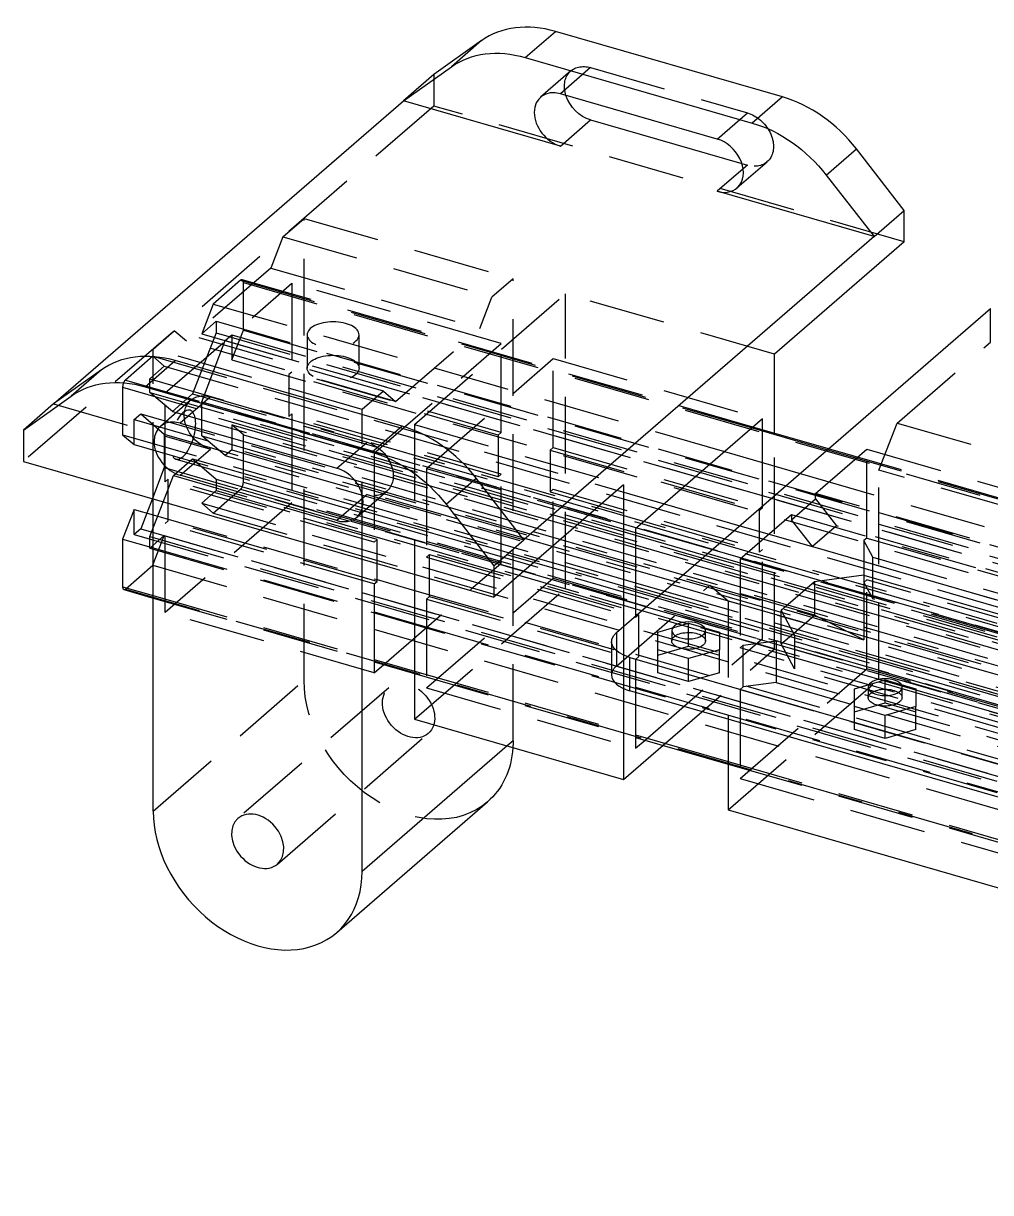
# Model space of a CAD drawing. Header units: millimetres. Extents: x -186 to 20, y -55 to 147.
# Drawn here: x -186.3 to -106.1, y -16 to 80.9 of the extents above; entities that cross this region are included whole.
import ezdxf

# ---------------------------------------------------------------- set-up
doc = ezdxf.new("R2010")
doc.units = ezdxf.units.MM
doc.linetypes.add('HIDDEN', pattern=[9.525, 6.35, -3.175])
doc.layers.get('0').update_dxf_attribs({"color": 253, "lineweight": 70, "true_color": 0x8faf8f})
doc.layers.add('Hidden', color=178, linetype='HIDDEN', lineweight=70, true_color=0x050548)

msp = doc.modelspace()

# ---------------------------------------------------------------- linework, layer by layer
at = {"color": 158, "lineweight": -3, "true_color": 0x052648}
for p, q in [((-148.313, 79.451), (-152.272, 76.635)), ((-148.313, 79.451), (-150.813, 77.286)), ((-144.689, 78.055), (-142.189, 80.22)), ((-123.383, 74.791), (-142.189, 80.22)), ((-144.689, 78.055), (-125.883, 72.626)), ((-154.772, 74.47), (-150.813, 77.286)), ((-152.272, 76.635), (-154.772, 74.47)), ((-128.791, 71.3), (-141.781, 75.05)), ((-123.383, 74.791), (-125.883, 72.626)), ((-183.772, 49.355), (-154.772, 74.47)), ((-141.781, 70.72), (-154.772, 74.47)), ((-141.781, 70.72), (-139.281, 72.885)), ((-139.281, 72.885), (-126.75, 69.268)), ((-119.759, 68.321), (-117.259, 70.487)), ((-113.301, 65.385), (-117.259, 70.487)), ((-126.648, 68.825), (-128.791, 66.97)), ((-119.759, 68.321), (-115.801, 63.22)), ((-115.801, 63.22), (-128.791, 66.97)), ((-115.801, 63.22), (-113.301, 65.385)), ((-113.301, 62.787), (-113.301, 65.385)), ((-115.801, 63.22), (-144.801, 38.105)), ((-113.301, 62.787), (-124.051, 53.477)), ((-124.051, 46.916), (-124.051, 53.477)), ((-176.189, 50.775), (-173.689, 52.94)), ((-154.883, 47.511), (-173.689, 52.94)), ((-179.813, 52.171), (-183.772, 49.355)), ((-179.813, 52.171), (-182.313, 50.006)), ((-176.189, 50.775), (-157.383, 45.346)), ((-186.272, 47.19), (-182.313, 50.006)), ((-183.772, 49.355), (-186.272, 47.19)), ((-173.281, 47.77), (-160.291, 44.02)), ((-154.883, 47.511), (-157.383, 45.346)), ((-125.051, 48.108), (-135.551, 39.015)), ((-125.051, 47.205), (-125.051, 48.108)), ((-186.272, 47.19), (-186.272, 44.592)), ((-173.281, 43.44), (-170.781, 45.605)), ((-186.272, 44.592), (-147.301, 33.342)), ((-160.291, 39.69), (-173.281, 43.44)), ((-151.259, 41.042), (-148.759, 43.207)), ((-144.801, 38.105), (-148.759, 43.207)), ((-136.551, 42.652), (-147.301, 33.342)), ((-136.551, 42.652), (-136.551, 30.92)), ((-158.148, 41.546), (-160.291, 39.69)), ((-151.259, 41.042), (-147.301, 35.94)), ((-135.551, 39.015), (-135.551, 31.786)), ((-147.301, 35.94), (-144.801, 38.105)), ((-147.301, 35.94), (-147.301, 33.342)), ((-153.871, 35.239), (-153.871, 23.23)), ((-135.551, 31.942), (-135.415, 31.903)), ((-136.551, 25.774), (-136.551, 18.23)), ((-135.551, 25.447), (-135.551, 20.828)), ((-153.871, 23.23), (-136.551, 18.23)), ((-135.551, 20.828), (-134.769, 21.505)), ((-136.551, 18.23), (-133.269, 21.072))]:
    msp.add_line(p, q, dxfattribs=at)
at = {"color": 178, "lineweight": -3, "true_color": 0x050548}
for p, q in [((-137.14, 30.409), (-106.14, 57.256)), ((-116.632, 35.17), (-120.73, 34.621)), ((-116.632, 35.17), (-80.605, 24.77)), ((-116.632, 35.17), (-116.632, 29.801)), ((-120.73, 34.621), (-123.48, 32.239)), ((-120.73, 34.621), (-120.73, 31.85)), ((-123.48, 32.239), (-122.382, 30.19)), ((-122.466, 30.346), (-120.73, 31.85)), ((-121.48, 31.2), (-116.632, 29.801)), ((-116.632, 29.801), (-120.73, 31.85)), ((-131.16, 29.888), (-131.16, 30.422)), ((-122.382, 30.19), (-86.355, 19.79)), ((-137.542, 29.659), (-137.542, 26.888)), ((-136.042, 25.589), (-136.042, 28.36)), ((-136.042, 28.36), (-82.695, 12.96)), ((-82.695, 10.189), (-136.042, 25.589)), ((-114.879, 25.188), (-114.879, 25.722)), ((-127.89, 23.236), (-127.89, 15.73)), ((-127.89, 15.73), (-69.347, -1.17))]:
    msp.add_line(p, q, dxfattribs=at)
at = {"color": 250, "lineweight": -3, "true_color": 0x262626}
for p, q in [((-125.901, 47.372), (-119.64, 45.565)), ((-119.572, 45.624), (-125.832, 47.431)), ((-128.176, 45.402), (-121.915, 43.594)), ((-130.551, 43.345), (-124.29, 41.538)), ((-175.588, 41.508), (-176.048, 40.313)), ((-133.176, 41.071), (-126.915, 39.264)), ((-177.098, 40.616), (-178.048, 38.148)), ((-177.098, 40.616), (-175.522, 40.161)), ((-135.451, 39.101), (-129.19, 37.294)), ((-178.048, 38.148), (-178.048, 34.207)), ((-178.048, 38.148), (-175.522, 37.419)), ((-135.551, 38.481), (-129.753, 36.807)), ((-178.048, 34.207), (-175.522, 33.478)), ((-177.947, 33.97), (-175.522, 33.27)), ((-156.951, 34.8), (-153.871, 33.911)), ((-135.551, 34.54), (-133.165, 33.852)), ((-135.551, 33.992), (-133.64, 33.44)), ((-157.201, 32.13), (-153.871, 31.169)), ((-135.551, 32.808), (-134.665, 32.553)), ((-157.201, 28.189), (-153.871, 27.228)), ((-157.201, 27.981), (-153.871, 27.02)), ((-135.551, 21.939), (-127.89, 19.728)), ((-135.551, 21.731), (-127.89, 19.52))]:
    msp.add_line(p, q, dxfattribs=at)
at = {"color": 38, "lineweight": -3, "true_color": 0x482605}
for p, q in [((-175.522, 15.624), (-175.522, 41.489)), ((-158.201, 10.624), (-158.201, 36.489)), ((-156.951, 34.656), (-156.951, 36.128)), ((-157.201, 34.439), (-156.951, 34.656)), ((-157.201, 34.439), (-157.201, 27.078)), ((-157.201, 27.078), (-156.419, 27.755)), ((-146.201, 21.016), (-158.201, 10.624)), ((-160.315, 5.564), (-147.815, 16.39))]:
    msp.add_line(p, q, dxfattribs=at)
at = {"color": 158, "lineweight": -3, "true_color": 0x052648}
for centre, major_axis, start_param, end_param in [((-142.189, 71.559), (6.547, -7.559), 2.284521, 3.069919), ((-141.781, 72.885), (1.637, -1.89), 2.284521, 5.426113), ((-123.383, 66.131), (6.547, -7.559), 1.499123, 2.284521), ((-128.791, 69.135), (1.637, -1.89), 5.426113, 8.567706), ((-173.689, 44.28), (6.547, -7.559), 2.284521, 3.069919), ((-173.281, 45.605), (1.637, -1.89), 2.284521, 5.426113), ((-154.883, 38.851), (6.547, -7.559), 1.499123, 2.284521), ((-160.291, 41.855), (1.637, -1.89), 5.426113, 8.567706)]:
    msp.add_ellipse(centre, major_axis=major_axis, ratio=0.75, start_param=start_param, end_param=end_param, dxfattribs=at)
at = {"color": 158, "lineweight": -3, "true_color": 0x052648, "extrusion": (3.63406e-17, -4.19625e-17, -1)}
msp.add_ellipse((-144.689, 69.394), major_axis=(-6.547, 7.559), ratio=0.75, start_param=0.071674, end_param=0.857072, dxfattribs=at)
at = {"color": 158, "lineweight": -3, "true_color": 0x052648, "extrusion": (0, 0, -1)}
for centre, major_axis, start_param, end_param in [((-139.281, 75.05), (-1.637, 1.89), 3.998665, 5.229244), ((-125.883, 63.965), (-6.547, 7.559), 0.857072, 1.64247)]:
    msp.add_ellipse(centre, major_axis=major_axis, ratio=0.75, start_param=start_param, end_param=end_param, dxfattribs=at)
at = {"color": 158, "lineweight": -3, "true_color": 0x052648, "extrusion": (7.83031e-17, -5.62191e-18, -1)}
for centre, major_axis, start_param, end_param in [((-176.189, 42.115), (-6.547, 7.559), 0.071674, 0.857072), ((-170.781, 47.77), (-1.637, 1.89), 3.998665, 5.229244), ((-157.383, 36.686), (-6.547, 7.559), 0.857072, 1.64247)]:
    msp.add_ellipse(centre, major_axis=major_axis, ratio=0.75, start_param=start_param, end_param=end_param, dxfattribs=at)
at = {"color": 250, "lineweight": -3, "true_color": 0x262626}
msp.add_ellipse((-177.823, 34.402), major_axis=(0.125, 0.432), ratio=0.433013, start_param=2.158799, end_param=3.141599, dxfattribs=at)
at = {"color": 178, "lineweight": -3, "true_color": 0x050548, "extrusion": (3.8385e-17, 2.19757e-31, -1)}
for centre in [(-131.16, 30.588), (-114.879, 25.888)]:
    msp.add_ellipse(centre, major_axis=(1.4, 0), ratio=0.5, dxfattribs=at)
at = {"color": 178, "lineweight": -3, "true_color": 0x050548, "extrusion": (7.12625e-17, -5.55112e-17, -1)}
msp.add_ellipse((-134.542, 29.659), major_axis=(3, 0), ratio=0.5, start_param=2.094395, end_param=3.665191, dxfattribs=at)
at = {"color": 178, "lineweight": -3, "true_color": 0x050548, "extrusion": (3.8385e-17, 2.19757e-31, -1)}
for centre in [(-131.16, 29.722), (-114.879, 25.022)]:
    msp.add_ellipse(centre, major_axis=(1.4, 0), ratio=0.5, start_param=3.808627, end_param=5.616034, dxfattribs=at)
at = {"color": 178, "lineweight": -3, "true_color": 0x050548}
msp.add_ellipse((-134.542, 26.888), major_axis=(-3, 0), ratio=0.5, start_param=6.283092, end_param=7.330383, dxfattribs=at)
at = {"color": 38, "lineweight": -3, "true_color": 0x482605, "extrusion": (7.83031e-17, -5.62191e-18, -1)}
msp.add_ellipse((-154.361, 23.949), major_axis=(-6.547, 7.559), ratio=0.75, start_param=2.494593, end_param=3.141545, dxfattribs=at)
at = {"color": 38, "lineweight": -3, "true_color": 0x482605}
msp.add_ellipse((-166.861, 13.124), major_axis=(6.547, -7.559), ratio=0.75, start_param=3.855317, end_param=6.99691, dxfattribs=at)
at = {"color": 38, "lineweight": -3, "true_color": 0x482605, "extrusion": (4.19625e-17, 3.63406e-17, -1)}
msp.add_ellipse((-166.861, 13.124), major_axis=(-1.637, 1.89), ratio=0.75, dxfattribs=at)
at = {"layer": 'Hidden', "color": 158, "lineweight": -3, "true_color": 0x052648}
for p, q in [((-152.272, 76.635), (-152.272, 74.037)), ((-140.918, 76.94), (-143.418, 74.775)), ((-139.281, 77.215), (-141.781, 75.05)), ((-139.281, 77.215), (-126.291, 73.465)), ((-152.272, 74.037), (-186.272, 44.592)), ((-113.301, 62.787), (-152.272, 74.037)), ((-128.791, 71.3), (-126.291, 73.465)), ((-127.154, 67.245), (-124.654, 69.41)), ((-126.75, 69.268), (-126.291, 69.135)), ((-126.291, 69.135), (-126.648, 68.825)), ((-153.871, 47.652), (-141.371, 58.477)), ((-124.051, 53.477), (-141.371, 58.477)), ((-141.371, 34.055), (-141.371, 58.477)), ((-152.871, 44.015), (-142.371, 53.108)), ((-142.371, 53.108), (-125.051, 48.108)), ((-142.371, 45.747), (-142.371, 53.108)), ((-172.418, 49.66), (-174.918, 47.495)), ((-170.781, 49.935), (-173.281, 47.77)), ((-170.781, 49.935), (-157.791, 46.185)), ((-183.772, 49.355), (-170.781, 45.605)), ((-153.871, 47.652), (-136.551, 42.652)), ((-153.871, 47.652), (-153.871, 35.239)), ((-125.051, 40.747), (-125.051, 47.205)), ((-124.051, 29.055), (-124.051, 46.916)), ((-160.291, 44.02), (-157.791, 46.185)), ((-142.371, 45.747), (-142.621, 45.53)), ((-142.621, 45.53), (-125.301, 40.53)), ((-142.621, 45.53), (-142.621, 42.066)), ((-142.371, 45.747), (-125.051, 40.747)), ((-152.871, 44.015), (-135.551, 39.015)), ((-152.871, 44.015), (-152.871, 36.653)), ((-158.654, 39.965), (-156.154, 42.131)), ((-157.791, 41.855), (-158.148, 41.546)), ((-157.791, 41.855), (-144.801, 38.105)), ((-142.621, 42.066), (-142.371, 42.283)), ((-142.621, 42.066), (-125.301, 37.066)), ((-142.371, 42.283), (-125.051, 37.283)), ((-142.371, 34.921), (-142.371, 42.283)), ((-125.301, 40.53), (-125.051, 40.747)), ((-125.301, 37.066), (-125.301, 40.53)), ((-152.621, 36.87), (-152.871, 36.653)), ((-152.621, 36.87), (-135.551, 31.942)), ((-152.621, 33.406), (-152.621, 36.87)), ((-125.051, 37.283), (-125.301, 37.066)), ((-125.051, 29.921), (-125.051, 37.283)), ((-152.871, 36.653), (-135.551, 31.653)), ((-152.871, 25.828), (-142.371, 34.921)), ((-142.371, 34.921), (-125.051, 29.921)), ((-153.871, 23.23), (-141.371, 34.055)), ((-124.051, 29.055), (-141.371, 34.055)), ((-152.871, 33.189), (-152.621, 33.406)), ((-152.871, 33.189), (-135.551, 28.189)), ((-152.871, 33.189), (-152.871, 25.828)), ((-152.621, 33.406), (-135.301, 28.406)), ((-135.551, 31.653), (-135.301, 31.87)), ((-135.551, 31.786), (-135.551, 31.653)), ((-135.415, 31.903), (-135.301, 31.87)), ((-135.301, 31.87), (-135.301, 28.406)), ((-136.551, 30.92), (-136.551, 25.774)), ((-134.769, 21.505), (-125.051, 29.921)), ((-135.301, 28.406), (-135.551, 28.189)), ((-135.551, 28.189), (-135.551, 25.447)), ((-133.269, 21.072), (-124.051, 29.055)), ((-152.871, 25.828), (-135.551, 20.828))]:
    msp.add_line(p, q, dxfattribs=at)
at = {"layer": 'Hidden', "color": 38, "lineweight": -3, "true_color": 0x482605}
for p, q in [((-164.772, 63.212), (-163.022, 64.727)), ((-163.022, 26.449), (-163.022, 64.727)), ((-163.022, 64.727), (-145.701, 59.727)), ((-164.772, 63.212), (-165.772, 60.614)), ((-164.772, 63.212), (-147.451, 58.212)), ((-165.772, 60.614), (-172.772, 54.551)), ((-165.772, 60.614), (-148.451, 55.614)), ((-174.522, 50.265), (-164.022, 59.358)), ((-164.022, 59.358), (-164.022, 51.997)), ((-146.701, 54.358), (-164.022, 59.358)), ((-145.701, 59.727), (-147.451, 58.212)), ((-145.701, 21.449), (-145.701, 59.727)), ((-148.451, 55.614), (-147.451, 58.212)), ((-175.522, 53.902), (-173.772, 55.417)), ((-172.772, 54.551), (-173.772, 55.417)), ((-156.451, 50.417), (-173.772, 55.417)), ((-155.451, 49.551), (-148.451, 55.614)), ((-155.451, 49.551), (-172.772, 54.551)), ((-162.761, 55.083), (-162.761, 52.311)), ((-158.461, 52.311), (-158.461, 55.083)), ((-157.201, 45.265), (-146.701, 54.358)), ((-146.701, 46.997), (-146.701, 54.358)), ((-175.522, 41.489), (-175.522, 53.902)), ((-158.201, 48.902), (-175.522, 53.902)), ((-164.022, 51.997), (-164.272, 51.78)), ((-164.272, 51.78), (-164.272, 48.316)), ((-146.951, 46.78), (-164.272, 51.78)), ((-146.701, 46.997), (-164.022, 51.997)), ((-156.451, 50.417), (-158.201, 48.902)), ((-156.451, 50.417), (-155.451, 49.551)), ((-174.522, 42.903), (-174.522, 50.265)), ((-157.201, 45.265), (-174.522, 50.265)), ((-164.272, 48.316), (-164.022, 48.533)), ((-164.022, 48.533), (-164.022, 41.171)), ((-146.701, 43.533), (-164.022, 48.533)), ((-158.201, 36.489), (-158.201, 48.902)), ((-146.951, 43.316), (-164.272, 48.316)), ((-146.701, 46.997), (-146.951, 46.78)), ((-146.951, 46.78), (-146.951, 43.316)), ((-157.201, 45.265), (-157.201, 37.903)), ((-174.272, 43.12), (-174.522, 42.903)), ((-157.201, 37.903), (-174.522, 42.903)), ((-174.272, 39.656), (-174.272, 43.12)), ((-156.951, 38.12), (-174.272, 43.12)), ((-146.951, 43.316), (-146.701, 43.533)), ((-146.701, 36.171), (-146.701, 43.533)), ((-164.022, 41.171), (-174.522, 32.078)), ((-146.701, 36.171), (-164.022, 41.171)), ((-174.522, 39.439), (-174.272, 39.656)), ((-174.522, 32.078), (-174.522, 39.439)), ((-157.201, 34.439), (-174.522, 39.439)), ((-156.951, 34.656), (-174.272, 39.656)), ((-156.951, 38.12), (-157.201, 37.903)), ((-156.951, 36.128), (-156.951, 38.12)), ((-156.419, 27.755), (-146.701, 36.171)), ((-157.201, 27.078), (-174.522, 32.078)), ((-175.522, 15.624), (-163.022, 26.449)), ((-155.998, 25.839), (-168.498, 15.013)), ((-165.225, 11.234), (-152.725, 22.059)), ((-145.701, 21.449), (-146.201, 21.016))]:
    msp.add_line(p, q, dxfattribs=at)
at = {"layer": 'Hidden', "color": 250, "lineweight": -3, "true_color": 0x262626}
for p, q in [((-168.273, 59.604), (-170.548, 57.633)), ((-168.273, 59.604), (-125.901, 47.372)), ((-125.832, 47.431), (-168.148, 59.646)), ((-168.048, 55.468), (-168.048, 59.409)), ((-168.048, 59.409), (5.157, 9.409)), ((-170.548, 57.633), (-171.498, 55.165)), ((-170.548, 57.633), (-128.176, 45.402)), ((-171.498, 55.165), (-170.298, 56.204)), ((-170.298, 56.204), (-170.298, 55.252)), ((-170.298, 56.204), (2.907, 6.204)), ((-170.298, 55.252), (-172.248, 50.185)), ((-170.298, 55.252), (2.082, 5.49)), ((-168.998, 53), (-168.048, 55.468)), ((-168.048, 55.468), (5.157, 5.468)), ((-171.498, 55.165), (-130.551, 43.345)), ((-171.498, 49.536), (-169.548, 54.602)), ((-169.548, 54.602), (-168.998, 55.079)), ((-169.548, 54.602), (3.657, 4.602)), ((-168.998, 55.079), (-168.998, 53)), ((-168.998, 55.079), (4.207, 5.079)), ((-175.548, 53.303), (-177.823, 51.333)), ((-174.598, 52.48), (-175.548, 53.303)), ((-175.548, 53.303), (-133.176, 41.071)), ((-175.798, 51.441), (-174.598, 52.48)), ((-174.598, 52.48), (-1.393, 2.48)), ((-168.998, 53), (3.157, 3.303)), ((-175.798, 50.315), (-175.798, 51.441)), ((-175.798, 51.441), (-2.593, 1.441)), ((-178.048, 50.748), (-178.048, 46.808)), ((-178.048, 50.748), (-135.551, 38.481)), ((-177.823, 51.333), (-135.451, 39.101)), ((-173.918, 48.739), (-175.798, 50.315)), ((-175.798, 50.315), (-2.593, 0.315)), ((-172.248, 50.185), (-173.918, 48.739)), ((-172.248, 50.185), (-2.593, 1.21)), ((-171.498, 46.711), (-171.498, 49.536)), ((-171.498, 49.536), (1.707, -0.464)), ((-177.098, 48.064), (-176.548, 48.54)), ((-176.548, 48.54), (-174.598, 46.851)), ((-176.548, 48.54), (-3.343, -1.46)), ((-173.918, 48.739), (-0.712, -1.261)), ((0.74, -1.174), (-172.465, 48.826)), ((-177.098, 45.985), (-177.098, 48.064)), ((-177.098, 48.064), (-3.893, -1.936)), ((-168.998, 47.631), (-168.998, 45.552)), ((-168.048, 46.808), (-168.998, 47.631)), ((-168.998, 47.631), (1.707, -1.648)), ((-178.048, 46.808), (-177.098, 45.985)), ((-178.048, 46.808), (-135.551, 34.54)), ((-174.598, 46.851), (-174.598, 44.08)), ((-174.598, 46.851), (-3.893, -2.427)), ((-169.548, 45.076), (-171.498, 46.711)), ((-171.498, 46.711), (1.707, -3.289)), ((-168.048, 42.868), (-168.048, 46.808)), ((-168.048, 46.808), (5.157, -3.192)), ((-177.098, 45.985), (-135.551, 33.992)), ((-168.998, 45.552), (-169.548, 45.076)), ((-168.998, 45.552), (2.502, -3.955)), ((-119.64, 45.565), (-58.697, 27.972)), ((-58.629, 28.031), (-119.572, 45.624)), ((-173.848, 43.43), (-172.248, 44.816)), ((-173.63, 44.79), (-0.425, -5.21)), ((-172.248, 44.816), (-170.298, 43.127)), ((-172.248, 44.816), (0.957, -5.184)), ((-169.548, 45.076), (3.657, -4.924)), ((-174.598, 44.08), (-175.588, 41.508)), ((-174.598, 44.08), (-135.551, 32.808)), ((-121.915, 43.594), (-60.972, 26.002)), ((-175.798, 38.364), (-173.848, 43.43)), ((-173.848, 43.43), (-0.643, -6.57)), ((-170.298, 43.127), (-170.298, 42.175)), ((-170.298, 43.127), (-0.018, -6.028)), ((-168.048, 42.868), (5.157, -7.132)), ((-170.298, 42.175), (-171.498, 41.136)), ((-170.548, 40.313), (-168.273, 42.283)), ((-170.298, 42.175), (-0.723, -6.777)), ((-168.273, 42.283), (4.932, -7.717)), ((-171.498, 41.136), (-170.548, 40.313)), ((-171.498, 41.136), (-1.203, -8.024)), ((-124.29, 41.538), (-62.972, 23.836)), ((-177.098, 38.537), (-177.098, 40.616)), ((-176.048, 40.313), (-176.548, 39.014)), ((-175.522, 40.161), (-156.951, 34.8)), ((-170.548, 40.313), (-1.393, -8.518)), ((-176.548, 39.014), (-177.098, 38.537)), ((-176.548, 39.014), (-3.893, -10.827)), ((-126.915, 39.264), (-65.972, 21.671)), ((-177.098, 38.537), (-3.893, -11.463)), ((-174.598, 38.451), (-175.798, 37.412)), ((-175.798, 37.412), (-175.798, 38.364)), ((-175.798, 38.364), (-2.593, -11.636)), ((-175.548, 35.983), (-174.598, 38.451)), ((-174.598, 38.451), (-2.443, -11.246)), ((-175.798, 37.412), (-2.593, -12.588)), ((-175.522, 37.419), (-157.201, 32.13)), ((-129.19, 37.294), (-68.247, 19.701)), ((-177.823, 34.012), (-175.548, 35.983)), ((-175.548, 35.983), (-2.343, -14.017)), ((-129.753, 36.807), (-68.347, 19.081)), ((-177.823, 34.012), (-4.618, -15.988)), ((-153.871, 33.911), (-68.097, 9.15)), ((-175.522, 33.478), (-157.201, 28.189)), ((-175.522, 33.27), (-157.201, 27.981)), ((-133.64, 33.44), (-68.347, 14.592)), ((-133.165, 33.852), (-68.347, 15.14)), ((-134.665, 32.553), (-68.347, 13.408)), ((-153.871, 31.169), (-68.347, 6.48)), ((-153.871, 27.228), (-135.551, 21.939)), ((-153.871, 27.02), (-135.551, 21.731)), ((-127.89, 19.728), (-68.347, 2.539)), ((-127.89, 19.52), (-68.347, 2.331))]:
    msp.add_line(p, q, dxfattribs=at)
at = {"layer": 'Hidden', "lineweight": -3}
for p, q in [((-106.14, 54.485), (-106.14, 57.256)), ((-113.89, 47.773), (-106.14, 54.485)), ((-115.39, 43.876), (-113.89, 47.773)), ((-113.89, 47.773), (-105.23, 45.273)), ((-120.64, 41.927), (-116.39, 45.608)), ((-116.39, 45.608), (-57.847, 28.708)), ((-116.39, 38.247), (-116.39, 45.608)), ((-104.132, 40.626), (-115.39, 43.876)), ((-115.39, 26.555), (-115.39, 43.876)), ((-120.64, 41.494), (-120.64, 41.927)), ((-62.097, 25.027), (-120.64, 41.927)), ((-122.64, 39.762), (-120.64, 41.494)), ((-120.64, 41.494), (-118.908, 39.262)), ((-126.89, 36.515), (-122.64, 40.195)), ((-122.64, 40.195), (-64.097, 23.295)), ((-122.64, 40.195), (-122.64, 39.762)), ((-120.908, 37.53), (-122.64, 39.762)), ((-118.908, 39.262), (-120.908, 37.53)), ((-63.829, 23.362), (-118.908, 39.262)), ((-116.39, 38.247), (-116.64, 38.03)), ((-115.908, 36.664), (-116.64, 38.03)), ((-116.64, 38.03), (-116.64, 34.566)), ((-116.39, 38.247), (-57.847, 21.347)), ((-120.908, 37.53), (-65.829, 21.63)), ((-68.347, 19.615), (-126.89, 36.515)), ((-126.89, 36.515), (-126.89, 29.153)), ((-115.908, 36.664), (-60.829, 20.764)), ((-115.908, 33.2), (-115.908, 36.664)), ((-137.14, 27.638), (-129.39, 34.35)), ((-120.73, 31.85), (-129.39, 34.35)), ((-129.39, 34.35), (-127.89, 33.051)), ((-116.64, 34.566), (-116.39, 34.783)), ((-116.64, 34.566), (-115.908, 33.2)), ((-57.847, 17.883), (-116.39, 34.783)), ((-116.39, 27.421), (-116.39, 34.783)), ((-127.89, 33.051), (-121.48, 31.2)), ((-127.89, 33.051), (-127.89, 23.236)), ((-60.829, 17.3), (-115.908, 33.2)), ((-123.48, 29.468), (-123.48, 32.239)), ((-133.71, 30.458), (-131.16, 31.194)), ((-131.16, 30.422), (-131.16, 31.194)), ((-131.16, 31.194), (-128.61, 30.458)), ((-137.14, 30.409), (-137.14, 27.638)), ((-133.71, 28.986), (-133.71, 30.458)), ((-132.56, 30.588), (-132.56, 29.722)), ((-129.76, 29.722), (-129.76, 30.588)), ((-128.61, 30.458), (-128.61, 28.986)), ((-123.48, 29.468), (-122.466, 30.346)), ((-122.382, 30.19), (-122.382, 27.419)), ((-133.71, 28.553), (-131.16, 29.289)), ((-131.16, 29.289), (-131.16, 29.888)), ((-131.16, 29.289), (-128.61, 28.553)), ((-126.64, 29.37), (-126.89, 29.153)), ((-68.347, 12.253), (-126.89, 29.153)), ((-126.64, 29.37), (-123.908, 29.736)), ((-126.64, 25.906), (-126.64, 29.37)), ((-68.829, 13.836), (-123.908, 29.736)), ((-123.908, 29.736), (-123.908, 26.272)), ((-122.382, 27.419), (-123.48, 29.468)), ((-133.71, 27.081), (-133.71, 28.986)), ((-131.16, 28.25), (-133.71, 28.986)), ((-128.61, 28.986), (-131.16, 28.25)), ((-131.16, 26.345), (-131.16, 28.25)), ((-128.61, 27.081), (-128.61, 28.986)), ((-126.89, 18.328), (-116.39, 27.421)), ((-86.355, 17.019), (-122.382, 27.419)), ((-57.847, 10.521), (-116.39, 27.421)), ((-131.16, 26.345), (-133.71, 27.081)), ((-128.61, 27.081), (-131.16, 26.345)), ((-127.89, 15.73), (-115.39, 26.555)), ((-123.908, 26.272), (-126.64, 25.906)), ((-123.908, 26.272), (-68.829, 10.372)), ((-117.429, 25.758), (-114.879, 26.494)), ((-115.39, 26.555), (-56.847, 9.655)), ((-114.879, 26.494), (-112.329, 25.758)), ((-114.879, 25.722), (-114.879, 26.494)), ((-126.89, 25.689), (-126.64, 25.906)), ((-126.89, 25.689), (-68.347, 8.789)), ((-126.89, 25.689), (-126.89, 18.328)), ((-117.429, 24.286), (-117.429, 25.758)), ((-116.279, 25.888), (-116.279, 25.022)), ((-114.879, 24.589), (-114.879, 25.188)), ((-113.479, 25.022), (-113.479, 25.888)), ((-112.329, 25.758), (-112.329, 24.286)), ((-117.429, 23.853), (-114.879, 24.589)), ((-117.429, 22.381), (-117.429, 24.286)), ((-114.879, 23.55), (-117.429, 24.286)), ((-114.879, 24.589), (-112.329, 23.853)), ((-112.329, 24.286), (-114.879, 23.55)), ((-112.329, 22.381), (-112.329, 24.286)), ((-114.879, 21.645), (-114.879, 23.55)), ((-114.879, 21.645), (-117.429, 22.381)), ((-112.329, 22.381), (-114.879, 21.645)), ((-126.89, 18.328), (-68.347, 1.428))]:
    msp.add_line(p, q, dxfattribs=at)
at = {"layer": 'Hidden', "color": 158, "lineweight": -3, "true_color": 0x052648, "extrusion": (0, 0, -1)}
for centre, start_param, end_param in [((-139.281, 75.05), 5.229244, 7.140257), ((-157.791, 44.02), 0.857072, 3.998665)]:
    msp.add_ellipse(centre, major_axis=(-1.637, 1.89), ratio=0.75, start_param=start_param, end_param=end_param, dxfattribs=at)
at = {"layer": 'Hidden', "color": 158, "lineweight": -3, "true_color": 0x052648, "extrusion": (-4.19625e-17, -3.63406e-17, -1)}
msp.add_ellipse((-126.291, 71.3), major_axis=(-1.637, 1.89), ratio=0.75, start_param=0.857072, end_param=3.998665, dxfattribs=at)
at = {"layer": 'Hidden', "color": 250, "lineweight": -3, "true_color": 0x262626}
for centre, start_param, end_param in [((-168.273, 59.214), 5.300392, 6.871188), ((-177.823, 50.943), 0.588003, 2.158799), ((-168.273, 42.673), 3.729595, 5.300392), ((-177.823, 34.402), 3.141599, 3.729595)]:
    msp.add_ellipse(centre, major_axis=(0.125, 0.432), ratio=0.433013, start_param=start_param, end_param=end_param, dxfattribs=at)
at = {"layer": 'Hidden', "color": 38, "lineweight": -3, "true_color": 0x482605, "extrusion": (3.8385e-17, 2.19757e-31, -1)}
msp.add_ellipse((-160.611, 55.083), major_axis=(2.15, 0), ratio=0.5, dxfattribs=at)
at = {"layer": 'Hidden', "color": 38, "lineweight": -3, "true_color": 0x482605}
for centre, major_axis, ratio in [((-160.611, 52.311), (-2.15, 0), 0.5), ((-154.361, 23.949), (1.637, -1.89), 0.75)]:
    msp.add_ellipse(centre, major_axis=major_axis, ratio=ratio, dxfattribs=at)
at = {"layer": 'Hidden', "color": 158, "lineweight": -3, "true_color": 0x052648, "extrusion": (7.83031e-17, -5.62191e-18, -1)}
msp.add_ellipse((-170.781, 47.77), major_axis=(-1.637, 1.89), ratio=0.75, start_param=5.229244, end_param=7.140257, dxfattribs=at)
at = {"layer": 'Hidden', "color": 250, "lineweight": -3, "true_color": 0x262626, "extrusion": (1.33333e-16, -3.84901e-17, -1)}
msp.add_ellipse((-173.048, 46.808), major_axis=(-0.582, -2.018), ratio=0.433013, dxfattribs=at)
at = {"layer": 'Hidden', "lineweight": -3, "extrusion": (3.8385e-17, 2.19757e-31, -1)}
for centre in [(-131.16, 29.722), (-114.879, 25.022)]:
    msp.add_ellipse(centre, major_axis=(1.4, 0), ratio=0.5, start_param=5.616034, end_param=10.091813, dxfattribs=at)
at = {"layer": 'Hidden', "lineweight": -3}
msp.add_ellipse((-134.542, 26.888), major_axis=(-3, 0), ratio=0.5, start_param=5.759587, end_param=6.283092, dxfattribs=at)
at = {"layer": 'Hidden', "color": 38, "lineweight": -3, "true_color": 0x482605, "extrusion": (7.83031e-17, -5.62191e-18, -1)}
for start_param, end_param in [(3.141545, 5.569461), (2.427868, 2.494593)]:
    msp.add_ellipse((-154.361, 23.949), major_axis=(-6.547, 7.559), ratio=0.75, start_param=start_param, end_param=end_param, dxfattribs=at)

doc.saveas('drawing.dxf')
